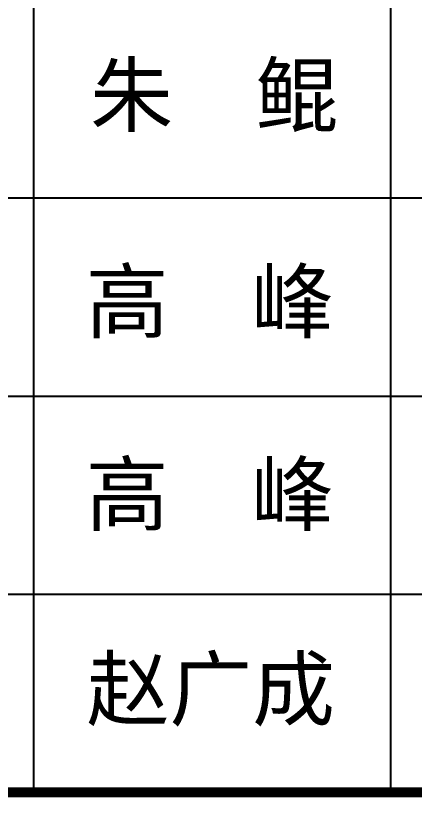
# Model space of a CAD drawing. Extents: x -21908402 to 2288787, y 79687 to 5079726.
# Drawn here: x 2254502 to 2258523, y 470566 to 478456 of the extents above; entities that cross this region are included whole.
import ezdxf

# ---------------------------------------------------------------- set-up
doc = ezdxf.new("R2010")
doc.units = 0
doc.header["$LTSCALE"] = 1000
doc.layers.get('0').update_dxf_attribs({"linetype": 'CONTINUOUS'})
for name, color, linetype in [('PP-PM-TK', 7, 'CONTINUOUS'), ('PUB_TITLE', 4, 'CONTINUOUS'), ('签名', 255, 'CONTINUOUS')]:
    doc.layers.add(name, color=color, linetype=linetype)
doc.styles.add('-黑体', font='simhei.ttf', dxfattribs={"width": 0.8})

# ---------------------------------------------------------------- blocks, each defined once
blk = doc.blocks.new('TKL')
at = {"layer": 'PP-PM-TK', "color": 4, "const_width": 40}
blk.add_lwpolyline([(2296642.7, 465234.8), (2307642.7, 465234.8)], dxfattribs=at)
at = {"layer": 'PUB_TITLE', "color": 4}
for p, q in [((2300442.6, 465234.8), (2300442.6, 479234.8)), ((2304042.7, 465234.8), (2304042.7, 479234.8)), ((2296642.7, 471234.8), (2307642.7, 471234.8)), ((2296642.7, 469234.8), (2307642.7, 469234.8)), ((2296642.7, 467234.8), (2307642.7, 467234.8)), ((2296642.7, 465234.8), (2307642.7, 465234.8))]:
    blk.add_line(p, q, dxfattribs=at)
at = {"layer": 'PUB_TITLE', "color": 4, "const_width": 100}
blk.add_lwpolyline([(2296642.7, 465234.8), (2307642.7, 465234.8)], dxfattribs=at)
at = {"layer": '签名', "linetype": 'CONTINUOUS', "style": '-黑体'}
for s, p in [('朱  鲲', (2301008.6, 471967.6)), ('高  峰', (2300965.6, 469884.5)), ('高  峰', (2300965.6, 467939.1)), ('赵广成', (2300974.2, 465973.1))]:
    blk.add_text(s, height=612, dxfattribs=at).set_placement(p)

msp = doc.modelspace()

# ---------------------------------------------------------------- block references
msp.add_blockref('TKL', (-45755.9, 5380.8))

doc.saveas('drawing.dxf')
